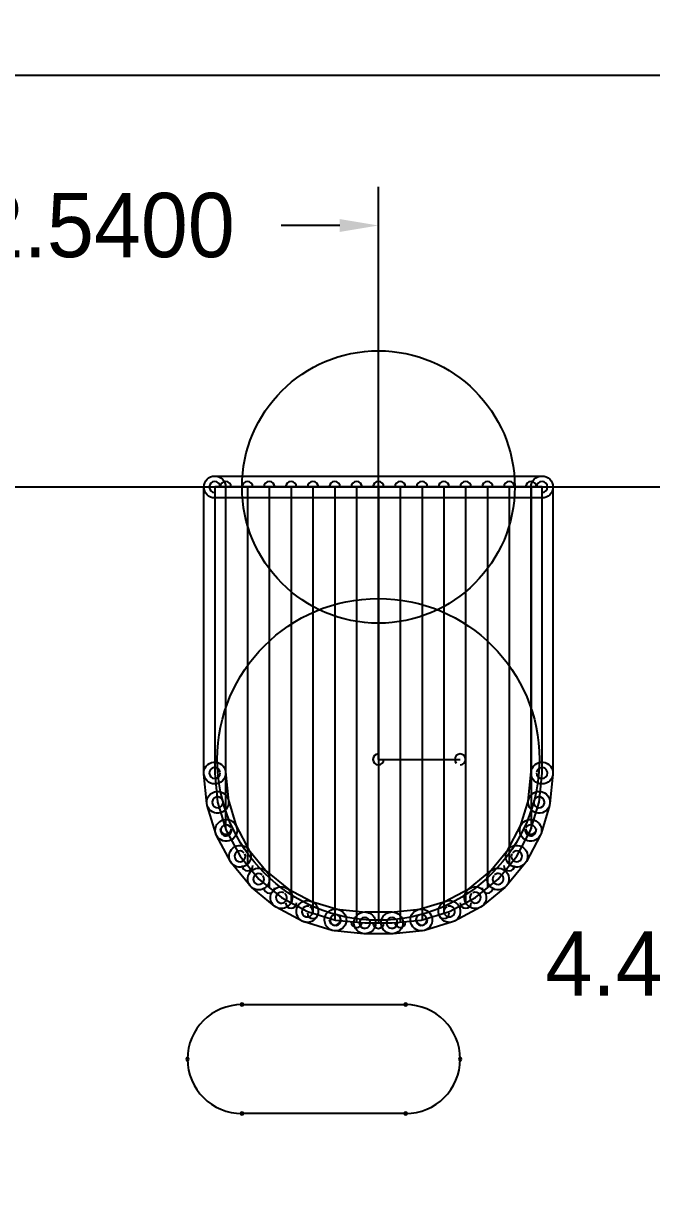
# Model space of a CAD drawing. Extents: x -87.3 to -53.8, y 2.2 to 28.4.
# Drawn here: x -75.3 to -72.38, y 20.09 to 25.56 of the extents above; entities that cross this region are included whole.
import ezdxf

# ---------------------------------------------------------------- set-up
doc = ezdxf.new("R2010")
doc.units = 0
doc.layers.get('0').update_dxf_attribs({"linetype": 'CONTINUOUS'})
doc.layers.get('DEFPOINTS').update_dxf_attribs({"linetype": 'CONTINUOUS'})
for name, color, linetype in [('16', 5, 'CONTINUOUS'), ('17', 3, 'CONTINUOUS'), ('20', 6, 'CONTINUOUS')]:
    doc.layers.add(name, color=color, linetype=linetype)
doc.styles.add('VCDSTYLE33', font='txt', dxfattribs={"width": 0.98})
doc.dimstyles.new('VCDDIMSTYLE01', dxfattribs={"dimtxt": 0.3, "dimasz": 0.18, "dimexe": 0.18, "dimexo": 0.0625, "dimgap": 0.09, "dimtad": 0, "dimtih": 1, "dimtoh": 1, "dimdec": 4, "dimzin": 12, "dimtxsty": 'VCDSTYLE33', "dimsah": 1, "dimcen": 0.09, "dimazin": 3, "dimtfac": 1, "dimtdec": 4, "dimtmove": 0, "dimatfit": 3, "dimtolj": 1, "dimtzin": 0})

# ---------------------------------------------------------------- blocks, each defined once
blk = doc.blocks.new('*D62')
at = {"color": 0}
for p, q in [((-68.6299, 23.3948), (-72.4486, 23.3948)), ((-72.2686, 23.2148), (-72.2686, 21.413)), ((-72.2686, 19.1311), (-72.2686, 20.933)), ((-68.7569, 18.9511), (-72.4486, 18.9511))]:
    blk.add_line(p, q, dxfattribs=at)
for points in [[(-72.2386, 23.2148), (-72.2986, 23.2148), (-72.2686, 23.3948)], [(-72.2986, 19.1311), (-72.2386, 19.1311), (-72.2686, 18.9511)]]:
    blk.add_solid(points, dxfattribs=at)
at = {"layer": 'DEFPOINTS', "color": 0}
for p in [(-68.5674, 23.3948), (-72.2686, 18.9511), (-68.6944, 18.9511)]:
    blk.add_point(p, dxfattribs=at)
at = {"color": 0, "insert": (-72.2686, 21.173), "char_height": 0.3, "attachment_point": 5, "style": 'VCDSTYLE33'}
blk.add_mtext('\\A1;4.4437', dxfattribs=at)
blk = doc.blocks.new('#POLYLINE_65_')
at = {"layer": '16'}
blk.add_arc((-73.6474, 22.1261), 0.0254, 90, 270, dxfattribs=at)
blk = doc.blocks.new('#POLYLINE_66_')
at = {"layer": '16'}
blk.add_arc((-73.2664, 22.1261), 0.0254, 270, 90, dxfattribs=at)
blk = doc.blocks.new('#POLYLINE_67_')
at = {"layer": '16'}
blk.add_line((-73.6474, 22.1261), (-73.2664, 22.1261), dxfattribs=at)
blk = doc.blocks.new('#POLYLINE_68_')
at = {"layer": '16'}
blk.add_arc((-73.2664, 22.1261), 0.0255, 45, 225, dxfattribs=at)
blk = doc.blocks.new('#POLYLINE_69_')
at = {"layer": '16'}
blk.add_arc((-73.6474, 22.1261), 0.0254, 180, 0, dxfattribs=at)
blk = doc.blocks.new('#POLYLINE_70_')
at = {"layer": '16'}
blk.add_arc((-73.6474, 23.3961), 0.0254, 0, 180, dxfattribs=at)
blk = doc.blocks.new('#POLYLINE_71_')
at = {"layer": '16'}
blk.add_line((-73.6474, 22.1261), (-73.6474, 23.3961), dxfattribs=at)
blk = doc.blocks.new('ROUNDP')
blk.add_circle((0, 0), 0.635)
blk = doc.blocks.new('#POLYLINE_216_')
at = {"layer": '16'}
blk.add_arc((-72.9362, 23.3961), 0.0254, 0, 180, dxfattribs=at)
blk = doc.blocks.new('#POLYLINE_217_')
at = {"layer": '16'}
blk.add_arc((-72.9362, 21.8031), 0.0254, 180, 0, dxfattribs=at)
blk = doc.blocks.new('#POLYLINE_218_')
at = {"layer": '16'}
blk.add_line((-72.9362, 23.3961), (-72.9362, 21.8031), dxfattribs=at)
blk = doc.blocks.new('#POLYLINE_219_')
at = {"layer": '16'}
blk.add_arc((-73.0378, 23.3961), 0.0254, 0, 180, dxfattribs=at)
blk = doc.blocks.new('#POLYLINE_220_')
at = {"layer": '16'}
blk.add_arc((-73.0378, 21.6323), 0.0254, 180, 0, dxfattribs=at)
blk = doc.blocks.new('#POLYLINE_221_')
at = {"layer": '16'}
blk.add_line((-73.0378, 23.3961), (-73.0378, 21.6323), dxfattribs=at)
blk = doc.blocks.new('#POLYLINE_222_')
at = {"layer": '16'}
blk.add_arc((-73.1394, 23.3961), 0.0254, 0, 180, dxfattribs=at)
blk = doc.blocks.new('#POLYLINE_223_')
at = {"layer": '16'}
blk.add_arc((-73.1394, 21.5281), 0.0254, 180, 0, dxfattribs=at)
blk = doc.blocks.new('#POLYLINE_224_')
at = {"layer": '16'}
blk.add_line((-73.1394, 23.3961), (-73.1394, 21.5281), dxfattribs=at)
blk = doc.blocks.new('#POLYLINE_225_')
at = {"layer": '16'}
blk.add_arc((-73.241, 23.3961), 0.0254, 0, 180, dxfattribs=at)
blk = doc.blocks.new('#POLYLINE_226_')
at = {"layer": '16'}
blk.add_arc((-73.241, 21.4577), 0.0254, 180, 0, dxfattribs=at)
blk = doc.blocks.new('#POLYLINE_227_')
at = {"layer": '16'}
blk.add_line((-73.241, 23.3961), (-73.241, 21.4577), dxfattribs=at)
blk = doc.blocks.new('#POLYLINE_228_')
at = {"layer": '16'}
blk.add_arc((-73.3426, 23.3961), 0.0254, 0, 180, dxfattribs=at)
blk = doc.blocks.new('#POLYLINE_229_')
at = {"layer": '16'}
blk.add_arc((-73.3426, 21.4094), 0.0254, 180, 0, dxfattribs=at)
blk = doc.blocks.new('#POLYLINE_230_')
at = {"layer": '16'}
blk.add_line((-73.3426, 23.3961), (-73.3426, 21.4094), dxfattribs=at)
blk = doc.blocks.new('#POLYLINE_231_')
at = {"layer": '16'}
blk.add_arc((-73.4442, 23.3961), 0.0254, 0, 180, dxfattribs=at)
blk = doc.blocks.new('#POLYLINE_232_')
at = {"layer": '16'}
blk.add_arc((-73.4442, 21.3786), 0.0254, 180, 0, dxfattribs=at)
blk = doc.blocks.new('#POLYLINE_233_')
at = {"layer": '16'}
blk.add_line((-73.4442, 23.3961), (-73.4442, 21.3786), dxfattribs=at)
blk = doc.blocks.new('#POLYLINE_234_')
at = {"layer": '16'}
blk.add_arc((-73.5458, 23.3961), 0.0254, 0, 180, dxfattribs=at)
blk = doc.blocks.new('#POLYLINE_235_')
at = {"layer": '16'}
blk.add_arc((-73.5458, 21.3679), 0.0254, 180, 0, dxfattribs=at)
blk = doc.blocks.new('#POLYLINE_236_')
at = {"layer": '16'}
blk.add_line((-73.5458, 23.3961), (-73.5458, 21.3679), dxfattribs=at)
blk = doc.blocks.new('#POLYLINE_237_')
at = {"layer": '16'}
blk.add_arc((-73.6474, 23.3961), 0.0254, 0, 180, dxfattribs=at)
blk = doc.blocks.new('#POLYLINE_238_')
at = {"layer": '16'}
blk.add_arc((-73.6474, 21.3641), 0.0254, 180, 0, dxfattribs=at)
blk = doc.blocks.new('#POLYLINE_239_')
at = {"layer": '16'}
blk.add_line((-73.6474, 23.3961), (-73.6474, 21.3641), dxfattribs=at)
blk = doc.blocks.new('#POLYLINE_240_')
at = {"layer": '16'}
blk.add_arc((-73.749, 23.3961), 0.0254, 0, 180, dxfattribs=at)
blk = doc.blocks.new('#POLYLINE_241_')
at = {"layer": '16'}
blk.add_arc((-73.749, 21.3679), 0.0254, 180, 0, dxfattribs=at)
blk = doc.blocks.new('#POLYLINE_242_')
at = {"layer": '16'}
blk.add_line((-73.749, 23.3961), (-73.749, 21.3679), dxfattribs=at)
blk = doc.blocks.new('#POLYLINE_243_')
at = {"layer": '16'}
blk.add_arc((-73.8506, 23.3961), 0.0254, 0, 180, dxfattribs=at)
blk = doc.blocks.new('#POLYLINE_244_')
at = {"layer": '16'}
blk.add_arc((-73.8506, 21.3786), 0.0254, 180, 0, dxfattribs=at)
blk = doc.blocks.new('#POLYLINE_245_')
at = {"layer": '16'}
blk.add_line((-73.8506, 23.3961), (-73.8506, 21.3786), dxfattribs=at)
blk = doc.blocks.new('#POLYLINE_246_')
at = {"layer": '16'}
blk.add_arc((-73.9522, 23.3961), 0.0254, 0, 180, dxfattribs=at)
blk = doc.blocks.new('#POLYLINE_247_')
at = {"layer": '16'}
blk.add_arc((-73.9522, 21.4094), 0.0254, 180, 0, dxfattribs=at)
blk = doc.blocks.new('#POLYLINE_248_')
at = {"layer": '16'}
blk.add_line((-73.9522, 23.3961), (-73.9522, 21.4094), dxfattribs=at)
blk = doc.blocks.new('#POLYLINE_249_')
at = {"layer": '16'}
blk.add_arc((-74.0538, 23.3961), 0.0254, 0, 180, dxfattribs=at)
blk = doc.blocks.new('#POLYLINE_250_')
at = {"layer": '16'}
blk.add_arc((-74.0538, 21.4577), 0.0254, 180, 0, dxfattribs=at)
blk = doc.blocks.new('#POLYLINE_251_')
at = {"layer": '16'}
blk.add_line((-74.0538, 23.3961), (-74.0538, 21.4577), dxfattribs=at)
blk = doc.blocks.new('#POLYLINE_252_')
at = {"layer": '16'}
blk.add_arc((-74.1554, 23.3961), 0.0254, 0, 180, dxfattribs=at)
blk = doc.blocks.new('#POLYLINE_253_')
at = {"layer": '16'}
blk.add_arc((-74.1554, 21.5281), 0.0254, 180, 0, dxfattribs=at)
blk = doc.blocks.new('#POLYLINE_254_')
at = {"layer": '16'}
blk.add_line((-74.1554, 23.3961), (-74.1554, 21.5281), dxfattribs=at)
blk = doc.blocks.new('#POLYLINE_255_')
at = {"layer": '16'}
blk.add_arc((-74.257, 23.3961), 0.0254, 0, 180, dxfattribs=at)
blk = doc.blocks.new('#POLYLINE_256_')
at = {"layer": '16'}
blk.add_arc((-74.257, 21.6323), 0.0254, 180, 0, dxfattribs=at)
blk = doc.blocks.new('#POLYLINE_257_')
at = {"layer": '16'}
blk.add_line((-74.257, 23.3961), (-74.257, 21.6323), dxfattribs=at)
blk = doc.blocks.new('#POLYLINE_258_')
at = {"layer": '16'}
blk.add_arc((-74.3586, 23.3961), 0.0254, 0, 180, dxfattribs=at)
blk = doc.blocks.new('#POLYLINE_259_')
at = {"layer": '16'}
blk.add_arc((-74.3586, 21.8031), 0.0254, 180, 0, dxfattribs=at)
blk = doc.blocks.new('#POLYLINE_260_')
at = {"layer": '16'}
blk.add_line((-74.3586, 23.3961), (-74.3586, 21.8031), dxfattribs=at)
blk = doc.blocks.new('#POLYLINE_261_')
at = {"layer": '16'}
blk.add_arc((-72.8854, 23.3961), 0.0254, 270, 90, dxfattribs=at)
blk = doc.blocks.new('#POLYLINE_262_')
at = {"layer": '16'}
blk.add_arc((-74.4094, 23.3961), 0.0254, 90, 270, dxfattribs=at)
blk = doc.blocks.new('#POLYLINE_263_')
at = {"layer": '16'}
blk.add_line((-72.8854, 23.3961), (-74.4094, 23.3961), dxfattribs=at)
blk = doc.blocks.new('#POLYLINE_264_')
at = {"layer": '16'}
blk.add_arc((-72.8854, 22.0626), 0.0254, 180, 0, dxfattribs=at)
blk = doc.blocks.new('#POLYLINE_265_')
at = {"layer": '16'}
blk.add_arc((-72.8854, 23.3961), 0.0254, 0, 180, dxfattribs=at)
blk = doc.blocks.new('#POLYLINE_266_')
at = {"layer": '16'}
blk.add_line((-72.8854, 22.0626), (-72.8854, 23.3961), dxfattribs=at)
blk = doc.blocks.new('#POLYLINE_267_')
at = {"layer": '16'}
blk.add_arc((-72.8988, 21.9263), 0.0254, 174.3567, 354.3567, dxfattribs=at)
blk = doc.blocks.new('#POLYLINE_268_')
at = {"layer": '16'}
blk.add_arc((-72.8854, 22.0626), 0.0254, 354.3567, 174.3567, dxfattribs=at)
blk = doc.blocks.new('#POLYLINE_269_')
at = {"layer": '16'}
blk.add_line((-72.8988, 21.9263), (-72.8854, 22.0626), dxfattribs=at)
blk = doc.blocks.new('#POLYLINE_270_')
at = {"layer": '16'}
blk.add_arc((-72.9386, 21.7953), 0.0254, 163.0631, 343.0631, dxfattribs=at)
blk = doc.blocks.new('#POLYLINE_271_')
at = {"layer": '16'}
blk.add_arc((-72.8988, 21.9264), 0.0254, 343.1711, 163.1711, dxfattribs=at)
blk = doc.blocks.new('#POLYLINE_272_')
at = {"layer": '16'}
blk.add_line((-72.9386, 21.7953), (-72.8988, 21.9263), dxfattribs=at)
blk = doc.blocks.new('#POLYLINE_273_')
at = {"layer": '16'}
blk.add_arc((-73.0031, 21.6746), 0.0254, 151.9209, 331.9209, dxfattribs=at)
blk = doc.blocks.new('#POLYLINE_274_')
at = {"layer": '16'}
blk.add_arc((-72.9386, 21.7953), 0.0254, 331.8214, 151.8214, dxfattribs=at)
blk = doc.blocks.new('#POLYLINE_275_')
at = {"layer": '16'}
blk.add_line((-73.0031, 21.6745), (-72.9386, 21.7953), dxfattribs=at)
blk = doc.blocks.new('#POLYLINE_276_')
at = {"layer": '16'}
blk.add_arc((-73.09, 21.5687), 0.0254, 140.6709, 320.6709, dxfattribs=at)
blk = doc.blocks.new('#POLYLINE_277_')
at = {"layer": '16'}
blk.add_arc((-73.0032, 21.6745), 0.0254, 320.6709, 140.6709, dxfattribs=at)
blk = doc.blocks.new('#POLYLINE_278_')
at = {"layer": '16'}
blk.add_line((-73.09, 21.5687), (-73.0031, 21.6745), dxfattribs=at)
blk = doc.blocks.new('#POLYLINE_279_')
at = {"layer": '16'}
blk.add_arc((-73.1958, 21.4819), 0.0254, 129.3291, 309.3291, dxfattribs=at)
blk = doc.blocks.new('#POLYLINE_280_')
at = {"layer": '16'}
blk.add_arc((-73.09, 21.5687), 0.0254, 309.3291, 129.3291, dxfattribs=at)
blk = doc.blocks.new('#POLYLINE_281_')
at = {"layer": '16'}
blk.add_line((-73.1958, 21.4818), (-73.09, 21.5687), dxfattribs=at)
blk = doc.blocks.new('#POLYLINE_282_')
at = {"layer": '16'}
blk.add_arc((-73.3166, 21.4173), 0.0254, 118.1786, 298.1786, dxfattribs=at)
blk = doc.blocks.new('#POLYLINE_283_')
at = {"layer": '16'}
blk.add_arc((-73.1959, 21.4818), 0.0254, 298.0791, 118.0791, dxfattribs=at)
blk = doc.blocks.new('#POLYLINE_284_')
at = {"layer": '16'}
blk.add_line((-73.3166, 21.4173), (-73.1958, 21.4818), dxfattribs=at)
blk = doc.blocks.new('#POLYLINE_285_')
at = {"layer": '16'}
blk.add_arc((-73.4477, 21.3775), 0.0254, 106.8289, 286.8289, dxfattribs=at)
blk = doc.blocks.new('#POLYLINE_286_')
at = {"layer": '16'}
blk.add_arc((-73.3166, 21.4173), 0.0254, 286.9369, 106.9369, dxfattribs=at)
blk = doc.blocks.new('#POLYLINE_287_')
at = {"layer": '16'}
blk.add_line((-73.4476, 21.3775), (-73.3166, 21.4173), dxfattribs=at)
blk = doc.blocks.new('#POLYLINE_288_')
at = {"layer": '16'}
blk.add_arc((-73.5839, 21.3641), 0.0254, 95.6433, 275.6433, dxfattribs=at)
blk = doc.blocks.new('#POLYLINE_289_')
at = {"layer": '16'}
blk.add_arc((-73.4476, 21.3775), 0.0254, 275.6433, 95.6433, dxfattribs=at)
blk = doc.blocks.new('#POLYLINE_290_')
at = {"layer": '16'}
blk.add_line((-73.5839, 21.3641), (-73.4476, 21.3775), dxfattribs=at)
blk = doc.blocks.new('#POLYLINE_291_')
at = {"layer": '16'}
blk.add_arc((-73.7109, 21.3641), 0.0254, 90, 270, dxfattribs=at)
blk = doc.blocks.new('#POLYLINE_292_')
at = {"layer": '16'}
blk.add_arc((-73.5839, 21.3641), 0.0254, 270, 90, dxfattribs=at)
blk = doc.blocks.new('#POLYLINE_293_')
at = {"layer": '16'}
blk.add_line((-73.7109, 21.3641), (-73.5839, 21.3641), dxfattribs=at)
blk = doc.blocks.new('#POLYLINE_294_')
at = {"layer": '16'}
blk.add_arc((-73.8472, 21.3775), 0.0254, 84.3567, 264.3567, dxfattribs=at)
blk = doc.blocks.new('#POLYLINE_295_')
at = {"layer": '16'}
blk.add_arc((-73.7109, 21.3641), 0.0254, 264.3567, 84.3567, dxfattribs=at)
blk = doc.blocks.new('#POLYLINE_296_')
at = {"layer": '16'}
blk.add_line((-73.8472, 21.3775), (-73.7109, 21.3641), dxfattribs=at)
blk = doc.blocks.new('#POLYLINE_297_')
at = {"layer": '16'}
blk.add_arc((-73.9782, 21.4173), 0.0254, 73.0631, 253.0631, dxfattribs=at)
blk = doc.blocks.new('#POLYLINE_298_')
at = {"layer": '16'}
blk.add_arc((-73.8472, 21.3775), 0.0254, 253.1711, 73.1711, dxfattribs=at)
blk = doc.blocks.new('#POLYLINE_299_')
at = {"layer": '16'}
blk.add_line((-73.9782, 21.4173), (-73.8472, 21.3775), dxfattribs=at)
blk = doc.blocks.new('#POLYLINE_300_')
at = {"layer": '16'}
blk.add_arc((-74.099, 21.4818), 0.0254, 61.9209, 241.9209, dxfattribs=at)
blk = doc.blocks.new('#POLYLINE_301_')
at = {"layer": '16'}
blk.add_arc((-73.9782, 21.4173), 0.0254, 241.8214, 61.8214, dxfattribs=at)
blk = doc.blocks.new('#POLYLINE_302_')
at = {"layer": '16'}
blk.add_line((-74.099, 21.4818), (-73.9782, 21.4173), dxfattribs=at)
blk = doc.blocks.new('#POLYLINE_303_')
at = {"layer": '16'}
blk.add_arc((-74.2048, 21.5687), 0.0254, 50.6709, 230.6709, dxfattribs=at)
blk = doc.blocks.new('#POLYLINE_304_')
at = {"layer": '16'}
blk.add_arc((-74.099, 21.4819), 0.0254, 230.6709, 50.6709, dxfattribs=at)
blk = doc.blocks.new('#POLYLINE_305_')
at = {"layer": '16'}
blk.add_line((-74.2048, 21.5687), (-74.099, 21.4818), dxfattribs=at)
blk = doc.blocks.new('#POLYLINE_306_')
at = {"layer": '16'}
blk.add_arc((-74.2917, 21.6745), 0.0254, 39.3291, 219.3291, dxfattribs=at)
blk = doc.blocks.new('#POLYLINE_307_')
at = {"layer": '16'}
blk.add_arc((-74.2049, 21.5687), 0.0254, 219.3291, 39.3291, dxfattribs=at)
blk = doc.blocks.new('#POLYLINE_308_')
at = {"layer": '16'}
blk.add_line((-74.2917, 21.6745), (-74.2048, 21.5687), dxfattribs=at)
blk = doc.blocks.new('#POLYLINE_309_')
at = {"layer": '16'}
blk.add_arc((-74.3562, 21.7953), 0.0254, 28.1786, 208.1786, dxfattribs=at)
blk = doc.blocks.new('#POLYLINE_310_')
at = {"layer": '16'}
blk.add_arc((-74.2917, 21.6746), 0.0254, 208.0791, 28.0791, dxfattribs=at)
blk = doc.blocks.new('#POLYLINE_311_')
at = {"layer": '16'}
blk.add_line((-74.3562, 21.7953), (-74.2917, 21.6745), dxfattribs=at)
blk = doc.blocks.new('#POLYLINE_312_')
at = {"layer": '16'}
blk.add_arc((-74.396, 21.9264), 0.0254, 16.8289, 196.8289, dxfattribs=at)
blk = doc.blocks.new('#POLYLINE_313_')
at = {"layer": '16'}
blk.add_arc((-74.3562, 21.7953), 0.0254, 196.9369, 16.9369, dxfattribs=at)
blk = doc.blocks.new('#POLYLINE_314_')
at = {"layer": '16'}
blk.add_line((-74.396, 21.9263), (-74.3562, 21.7953), dxfattribs=at)
blk = doc.blocks.new('#POLYLINE_315_')
at = {"layer": '16'}
blk.add_arc((-74.4094, 22.0626), 0.0254, 5.6433, 185.6433, dxfattribs=at)
blk = doc.blocks.new('#POLYLINE_316_')
at = {"layer": '16'}
blk.add_arc((-74.396, 21.9263), 0.0254, 185.6433, 5.6433, dxfattribs=at)
blk = doc.blocks.new('#POLYLINE_317_')
at = {"layer": '16'}
blk.add_line((-74.4094, 22.0626), (-74.396, 21.9263), dxfattribs=at)
blk = doc.blocks.new('#POLYLINE_318_')
at = {"layer": '16'}
blk.add_arc((-74.4094, 23.3961), 0.0254, 0, 180, dxfattribs=at)
blk = doc.blocks.new('#POLYLINE_319_')
at = {"layer": '16'}
blk.add_arc((-74.4094, 22.0626), 0.0254, 180, 0, dxfattribs=at)
blk = doc.blocks.new('#POLYLINE_320_')
at = {"layer": '16'}
blk.add_line((-74.4094, 23.3961), (-74.4094, 22.0626), dxfattribs=at)
blk = doc.blocks.new('ROUNDP_7_')
blk.add_circle((0, 0), 0.75)
blk = doc.blocks.new('#POLYLINE_1916_')
at = {"layer": '20'}
blk.add_arc((-74.5364, 20.7291), 0.00635, 180, 0, dxfattribs=at)
blk = doc.blocks.new('#POLYLINE_1917_')
at = {"layer": '20'}
blk.add_arc((-74.2824, 20.9832), 0.00635, 270, 90, dxfattribs=at)
blk = doc.blocks.new('#POLYLINE_1918_')
at = {"layer": '20'}
blk.add_arc((-74.2824, 20.7291), 0.254, 90.0013, 179.9987, dxfattribs=at)
blk = doc.blocks.new('#POLYLINE_1919_')
at = {"layer": '20'}
blk.add_arc((-74.2824, 20.4752), 0.00635, 270, 90, dxfattribs=at)
blk = doc.blocks.new('#POLYLINE_1920_')
at = {"layer": '20'}
blk.add_arc((-74.5364, 20.7291), 0.00635, 0, 180, dxfattribs=at)
blk = doc.blocks.new('#POLYLINE_1921_')
at = {"layer": '20'}
blk.add_arc((-74.2824, 20.7291), 0.254, 180.0013, 269.9987, dxfattribs=at)
blk = doc.blocks.new('#POLYLINE_1922_')
at = {"layer": '20'}
blk.add_arc((-73.5204, 20.4752), 0.00635, 270, 90, dxfattribs=at)
blk = doc.blocks.new('#POLYLINE_1923_')
at = {"layer": '20'}
blk.add_arc((-74.2824, 20.4752), 0.00635, 90, 270, dxfattribs=at)
blk = doc.blocks.new('#POLYLINE_1924_')
at = {"layer": '20'}
blk.add_line((-73.5204, 20.4751), (-74.2824, 20.4751), dxfattribs=at)
blk = doc.blocks.new('#POLYLINE_1925_')
at = {"layer": '20'}
blk.add_arc((-73.2664, 20.7291), 0.00635, 0, 180, dxfattribs=at)
blk = doc.blocks.new('#POLYLINE_1926_')
at = {"layer": '20'}
blk.add_arc((-73.5204, 20.4752), 0.00635, 90, 270, dxfattribs=at)
blk = doc.blocks.new('#POLYLINE_1927_')
at = {"layer": '20'}
blk.add_arc((-73.5204, 20.7291), 0.254, 270.0013, 359.9987, dxfattribs=at)
blk = doc.blocks.new('#POLYLINE_1928_')
at = {"layer": '20'}
blk.add_arc((-73.5204, 20.9832), 0.00635, 90, 270, dxfattribs=at)
blk = doc.blocks.new('#POLYLINE_1929_')
at = {"layer": '20'}
blk.add_arc((-73.2664, 20.7291), 0.00635, 180, 0, dxfattribs=at)
blk = doc.blocks.new('#POLYLINE_1930_')
at = {"layer": '20'}
blk.add_arc((-73.5204, 20.7291), 0.254, 0.0013, 89.9987, dxfattribs=at)
blk = doc.blocks.new('#POLYLINE_1931_')
at = {"layer": '20'}
blk.add_arc((-74.2824, 20.9832), 0.00635, 90, 270, dxfattribs=at)
blk = doc.blocks.new('#POLYLINE_1932_')
at = {"layer": '20'}
blk.add_arc((-73.5204, 20.9832), 0.00635, 270, 90, dxfattribs=at)
blk = doc.blocks.new('#POLYLINE_1933_')
at = {"layer": '20'}
blk.add_line((-74.2824, 20.9831), (-73.5204, 20.9831), dxfattribs=at)
blk = doc.blocks.new('*D2005')
at = {"color": 0}
for p, q in [((-76.1874, 22.1886), (-76.1874, 24.7952)), ((-73.6474, 22.1886), (-73.6474, 24.7952)), ((-76.0074, 24.6152), (-75.7354, 24.6152)), ((-73.8274, 24.6152), (-74.0994, 24.6152))]:
    blk.add_line(p, q, dxfattribs=at)
for points in [[(-76.0074, 24.6452), (-76.0074, 24.5852), (-76.1874, 24.6152)], [(-73.8274, 24.5852), (-73.8274, 24.6452), (-73.6474, 24.6152)]]:
    blk.add_solid(points, dxfattribs=at)
at = {"layer": 'DEFPOINTS', "color": 0}
for p in [(-73.6474, 24.6152), (-76.1874, 22.1261), (-73.6474, 22.1261)]:
    blk.add_point(p, dxfattribs=at)
at = {"color": 0, "insert": (-74.9174, 24.6152), "char_height": 0.3, "attachment_point": 5, "style": 'VCDSTYLE33'}
blk.add_mtext('\\A1;2.5400', dxfattribs=at)
blk = doc.blocks.new('*D2016')
at = {"color": 0}
for p, q in [((-76.1874, 23.5094), (-76.1874, 25.4966)), ((-60.9474, 23.5094), (-60.9474, 25.4966)), ((-76.0074, 25.3166), (-69.5044, 25.3166)), ((-61.1274, 25.3166), (-67.6304, 25.3166))]:
    blk.add_line(p, q, dxfattribs=at)
for points in [[(-76.0074, 25.3466), (-76.0074, 25.2866), (-76.1874, 25.3166)], [(-61.1274, 25.2866), (-61.1274, 25.3466), (-60.9474, 25.3166)]]:
    blk.add_solid(points, dxfattribs=at)
at = {"layer": 'DEFPOINTS', "color": 0}
for p in [(-76.1874, 25.3166), (-76.1874, 23.4469), (-60.9474, 23.4469)]:
    blk.add_point(p, dxfattribs=at)
at = {"color": 0, "insert": (-68.5674, 25.3166), "char_height": 0.3, "attachment_point": 5, "style": 'VCDSTYLE33'}
blk.add_mtext('\\A1;15.2400', dxfattribs=at)
blk = doc.blocks.new('*D2018')
at = {"color": 0}
for p, q in [((-79.0449, 21.5523), (-79.0449, 28.3376)), ((-58.0899, 21.5523), (-58.0899, 28.3376)), ((-78.8649, 28.1576), (-69.5254, 28.1576)), ((-58.2699, 28.1576), (-67.6094, 28.1576))]:
    blk.add_line(p, q, dxfattribs=at)
for points in [[(-78.8649, 28.1876), (-78.8649, 28.1276), (-79.0449, 28.1576)], [(-58.2699, 28.1276), (-58.2699, 28.1876), (-58.0899, 28.1576)]]:
    blk.add_solid(points, dxfattribs=at)
at = {"layer": 'DEFPOINTS', "color": 0}
for p in [(-58.0899, 28.1576), (-79.0449, 21.4898), (-58.0899, 21.4898)]:
    blk.add_point(p, dxfattribs=at)
at = {"color": 0, "insert": (-68.5674, 28.1576), "char_height": 0.3, "attachment_point": 5, "style": 'VCDSTYLE33'}
blk.add_mtext('\\A1;20.9550', dxfattribs=at)
blk = doc.blocks.new('ROUNDP_25_')
blk.add_circle((0, 0), 0.635)
blk = doc.blocks.new('ROUNDP_32_')
blk.add_circle((0, 0), 0.75)

msp = doc.modelspace()

# ---------------------------------------------------------------- linework, layer by layer
at = {"layer": '16'}
for points in [[(-74.40942, 23.4469), (-72.88542, 23.4469, -1), (-72.88542, 23.3453), (-74.40942, 23.3453, -1)], [(-74.46022, 22.0626), (-74.46022, 23.3961, -1), (-74.35862, 23.3961), (-74.35862, 22.0626, -1)], [(-72.83462, 23.3961), (-72.83462, 22.0626, -1), (-72.93622, 22.0626), (-72.93622, 23.3961, -1)], [(-74.44652, 21.9213), (-74.46002, 22.0576, -1), (-74.35882, 22.0676), (-74.34542, 21.9313, -1)], [(-72.83482, 22.0576), (-72.84832, 21.9213, -1), (-72.94942, 21.9313), (-72.93602, 22.0676, -1)], [(-74.40482, 21.7806), (-74.44462, 21.9116, -1), (-74.34742, 21.9411), (-74.30762, 21.81, -1)], [(-72.85022, 21.9116), (-72.89002, 21.7806, -1), (-72.98722, 21.81), (-72.94742, 21.9411, -1)], [(-74.33652, 21.6506), (-74.40102, 21.7713, -1), (-74.31142, 21.8192), (-74.24692, 21.6985, -1)], [(-72.89382, 21.7713), (-72.95832, 21.6506, -1), (-73.04792, 21.6985), (-72.98342, 21.8192, -1)], [(-74.24412, 21.5365), (-74.33102, 21.6423, -1), (-74.25242, 21.7068), (-74.16552, 21.6009, -1)], [(-72.96382, 21.6423), (-73.05072, 21.5365, -1), (-73.12932, 21.6009), (-73.04242, 21.7068, -1)], [(-74.13122, 21.4425), (-74.23702, 21.5294, -1), (-74.17262, 21.608), (-74.06672, 21.5211, -1)], [(-73.05782, 21.5294), (-73.16362, 21.4425, -1), (-73.22812, 21.5211), (-73.12222, 21.608, -1)], [(-74.00222, 21.3725), (-74.12292, 21.437, -1), (-74.07502, 21.5266), (-73.95432, 21.4621, -1)], [(-73.17192, 21.437), (-73.29262, 21.3725, -1), (-73.34052, 21.4621), (-73.21982, 21.5266, -1)], [(-73.86192, 21.3289), (-73.99292, 21.3687, -1), (-73.96352, 21.4659), (-73.83242, 21.4261, -1)], [(-73.71592, 21.3135), (-73.85222, 21.327, -1), (-73.84222, 21.4281), (-73.70592, 21.4147, -1)], [(-73.44262, 21.327), (-73.57892, 21.3135, -1), (-73.58892, 21.4147), (-73.45262, 21.4281, -1)], [(-73.30192, 21.3687), (-73.43292, 21.3289, -1), (-73.46242, 21.4261), (-73.33132, 21.4659, -1)], [(-73.58392, 21.3133), (-73.71092, 21.3133, -1), (-73.71092, 21.4149), (-73.58392, 21.4149, -1)]]:
    msp.add_lwpolyline(points, format="xyb", close=True, dxfattribs=at)
at = {"layer": '20'}
msp.add_lwpolyline([(-59.99492, 23.3948), (-77.13992, 23.3948, -1), (-77.13992, 23.3974), (-59.99492, 23.3974, -1)], format="xyb", close=True, dxfattribs=at)

# ---------------------------------------------------------------- block references
at = {"layer": '16'}
for name in ['#POLYLINE_262_', '#POLYLINE_318_', '#POLYLINE_263_', '#POLYLINE_320_', '#POLYLINE_258_', '#POLYLINE_260_', '#POLYLINE_255_', '#POLYLINE_257_', '#POLYLINE_252_', '#POLYLINE_254_', '#POLYLINE_249_', '#POLYLINE_251_', '#POLYLINE_246_', '#POLYLINE_248_', '#POLYLINE_243_', '#POLYLINE_245_', '#POLYLINE_240_', '#POLYLINE_242_', '#POLYLINE_70_', '#POLYLINE_237_', '#POLYLINE_71_', '#POLYLINE_239_', '#POLYLINE_234_', '#POLYLINE_236_', '#POLYLINE_231_', '#POLYLINE_233_', '#POLYLINE_228_', '#POLYLINE_230_', '#POLYLINE_225_', '#POLYLINE_227_', '#POLYLINE_222_', '#POLYLINE_224_', '#POLYLINE_219_', '#POLYLINE_221_', '#POLYLINE_216_', '#POLYLINE_218_', '#POLYLINE_265_', '#POLYLINE_261_', '#POLYLINE_266_', '#POLYLINE_65_', '#POLYLINE_68_', '#POLYLINE_66_', '#POLYLINE_315_', '#POLYLINE_69_', '#POLYLINE_67_', '#POLYLINE_268_', '#POLYLINE_319_', '#POLYLINE_317_', '#POLYLINE_264_', '#POLYLINE_269_', '#POLYLINE_312_', '#POLYLINE_316_', '#POLYLINE_314_', '#POLYLINE_272_', '#POLYLINE_267_', '#POLYLINE_271_', '#POLYLINE_309_', '#POLYLINE_259_', '#POLYLINE_313_', '#POLYLINE_270_', '#POLYLINE_217_', '#POLYLINE_274_', '#POLYLINE_311_', '#POLYLINE_275_', '#POLYLINE_306_', '#POLYLINE_277_', '#POLYLINE_310_', '#POLYLINE_308_', '#POLYLINE_278_', '#POLYLINE_273_', '#POLYLINE_256_', '#POLYLINE_303_', '#POLYLINE_307_', '#POLYLINE_276_', '#POLYLINE_280_', '#POLYLINE_220_', '#POLYLINE_305_', '#POLYLINE_281_', '#POLYLINE_253_', '#POLYLINE_300_', '#POLYLINE_304_', '#POLYLINE_302_', '#POLYLINE_284_', '#POLYLINE_279_', '#POLYLINE_283_', '#POLYLINE_223_', '#POLYLINE_250_', '#POLYLINE_297_', '#POLYLINE_301_', '#POLYLINE_282_', '#POLYLINE_286_', '#POLYLINE_226_', '#POLYLINE_299_', '#POLYLINE_247_', '#POLYLINE_244_', '#POLYLINE_294_', '#POLYLINE_298_', '#POLYLINE_296_', '#POLYLINE_241_', '#POLYLINE_291_', '#POLYLINE_295_', '#POLYLINE_288_', '#POLYLINE_292_', '#POLYLINE_290_', '#POLYLINE_235_', '#POLYLINE_285_', '#POLYLINE_232_', '#POLYLINE_289_', '#POLYLINE_287_', '#POLYLINE_229_', '#POLYLINE_293_', '#POLYLINE_238_']:
    msp.add_blockref(name, (0, 0), dxfattribs=at)
at = {"layer": '17'}
for name, p in [('ROUNDP', (-73.64742, 23.3961)), ('ROUNDP_25_', (-73.64742, 23.3961)), ('ROUNDP_7_', (-73.64742, 22.1261)), ('ROUNDP_32_', (-73.64742, 22.1261))]:
    msp.add_blockref(name, p, dxfattribs=at)
at = {"layer": '20'}
for name in ['#POLYLINE_1918_', '#POLYLINE_1931_', '#POLYLINE_1917_', '#POLYLINE_1933_', '#POLYLINE_1928_', '#POLYLINE_1932_', '#POLYLINE_1930_', '#POLYLINE_1920_', '#POLYLINE_1916_', '#POLYLINE_1921_', '#POLYLINE_1927_', '#POLYLINE_1925_', '#POLYLINE_1929_', '#POLYLINE_1923_', '#POLYLINE_1919_', '#POLYLINE_1924_', '#POLYLINE_1926_', '#POLYLINE_1922_']:
    msp.add_blockref(name, (0, 0), dxfattribs=at)

# ---------------------------------------------------------------- dimensions: what is measured, and where the dimension line sits
for base, p1, p2, text, picture, middle in [((-58.08992, 28.15757), (-79.04492, 21.4898), (-58.08992, 21.4898), '20.9550', '*D2018', (-68.56742, 28.15757)), ((-76.18742, 25.31661), (-60.94742, 23.4469), (-76.18742, 23.4469), '15.2400', '*D2016', (-68.56742, 25.31661)), ((-73.64742, 24.61517), (-76.18742, 22.1261), (-73.64742, 22.1261), '2.5400', '*D2005', (-74.91742, 24.61517))]:
    dim = msp.add_linear_dim(base=base, p1=p1, p2=p2, text=text, dimstyle='VCDDIMSTYLE01')
    dim.commit()
    dim.dimension.update_dxf_attribs({"geometry": picture, "text_midpoint": middle})
dim = msp.add_linear_dim(base=(-72.26857, 18.9511), p1=(-68.56742, 23.3948), p2=(-68.69442, 18.9511), angle=90, dimstyle='VCDDIMSTYLE01')
dim.commit()
dim.dimension.update_dxf_attribs({"geometry": '*D62', "text_midpoint": (-72.26857, 21.17295)})

doc.saveas('drawing.dxf')
